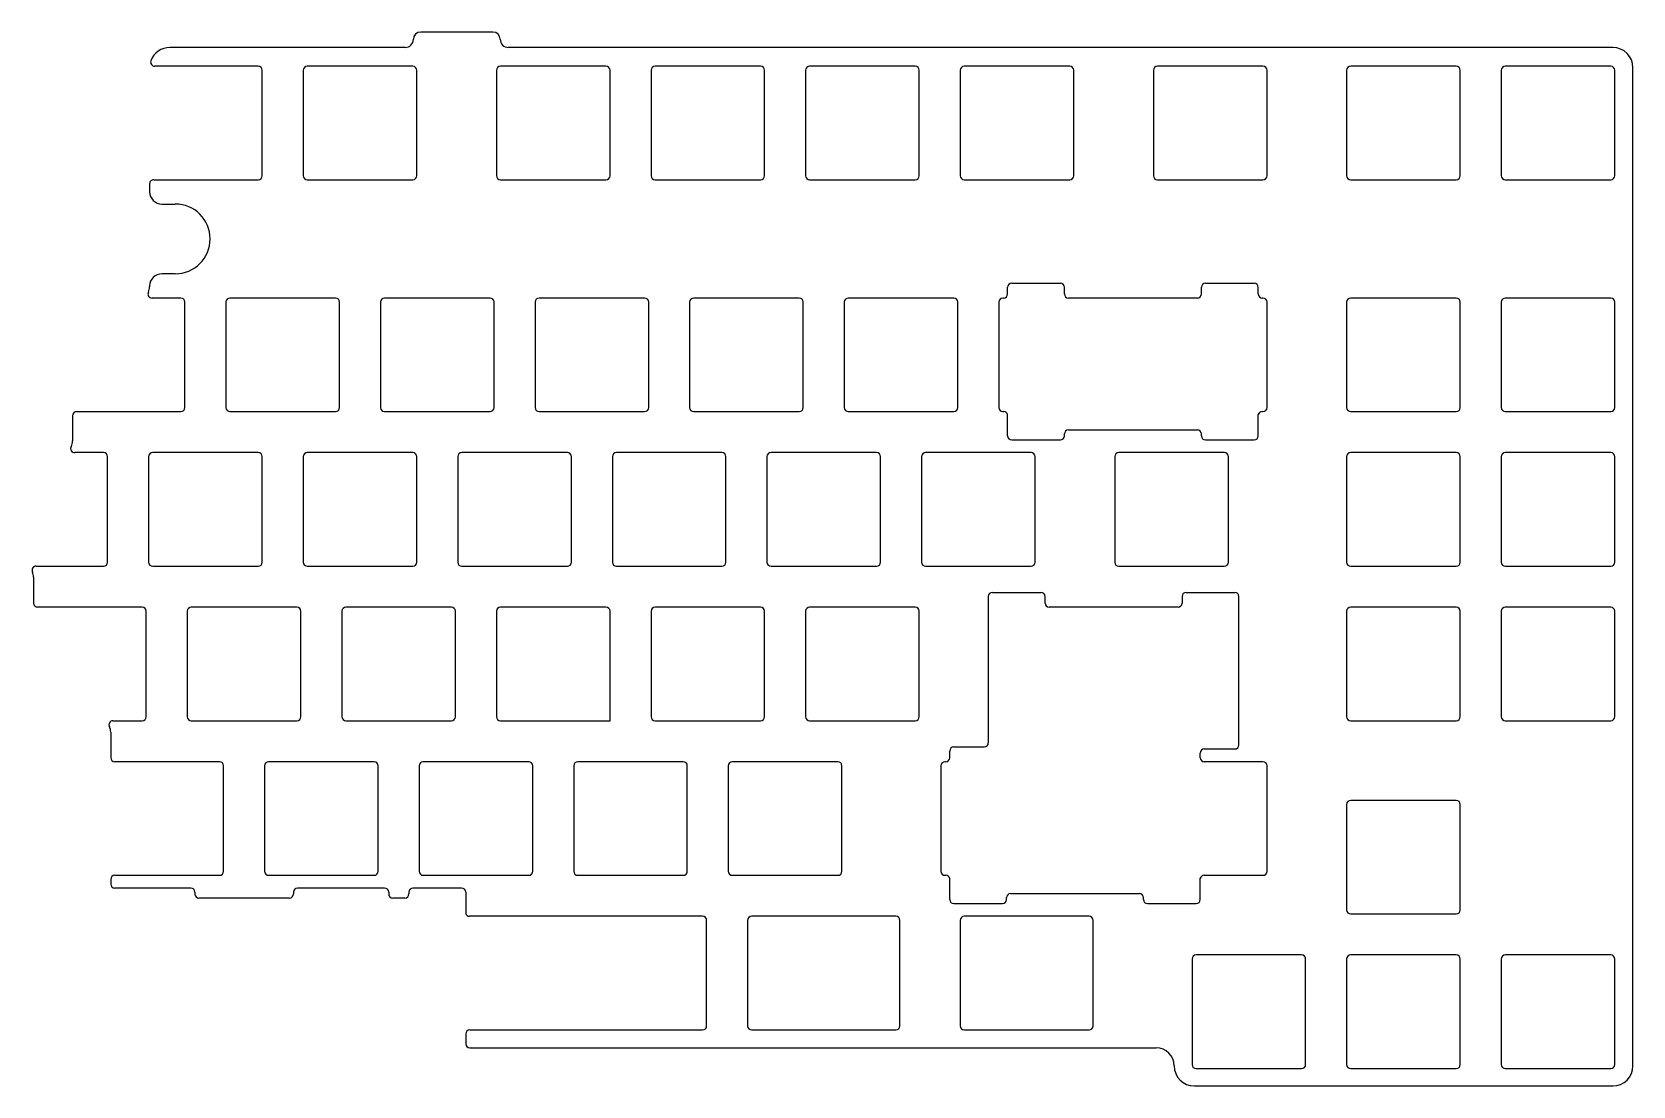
# Model space of a CAD drawing. Header units: millimetres. Extents: x -7 to 190, y -7 to 123.
import ezdxf

# ---------------------------------------------------------------- set-up
doc = ezdxf.new("R2010")
doc.units = ezdxf.units.MM

msp = doc.modelspace()

# ---------------------------------------------------------------- linework, layer by layer
at = {"color": 7, "linetype": 'Continuous', "lineweight": 25}
for p, q in [((49.299995, 122.699995), (40.399995, 122.699995)), ((38.499995, 120.799995), (9.499995, 120.799995)), ((187.299995, 120.799995), (51.199995, 120.799995)), ((20.375, 118.4875), (7.621874, 118.4875)), ((39.425, 118.4875), (26.425, 118.4875)), ((63.2375, 118.4875), (50.2375, 118.4875)), ((82.2875, 118.4875), (69.2875, 118.4875)), ((101.3375, 118.4875), (88.3375, 118.4875)), ((120.3875, 118.4875), (107.3875, 118.4875)), ((144.2, 118.4875), (131.2, 118.4875)), ((168.0125, 118.4875), (155.0125, 118.4875)), ((187.0625, 118.4875), (174.0625, 118.4875)), ((20.875, 104.9875), (20.875, 117.9875)), ((25.925, 117.9875), (25.925, 104.9875)), ((39.925, 104.9875), (39.925, 117.9875)), ((49.7375, 117.9875), (49.7375, 104.9875)), ((63.7375, 104.9875), (63.7375, 117.9875)), ((68.7875, 117.9875), (68.7875, 104.9875)), ((82.7875, 104.9875), (82.7875, 117.9875)), ((87.8375, 117.9875), (87.8375, 104.9875)), ((101.8375, 104.9875), (101.8375, 117.9875)), ((106.8875, 117.9875), (106.8875, 104.9875)), ((120.8875, 104.9875), (120.8875, 117.9875)), ((130.7, 117.9875), (130.7, 104.9875)), ((144.7, 104.9875), (144.7, 117.9875)), ((154.5125, 117.9875), (154.5125, 104.9875)), ((168.5125, 104.9875), (168.5125, 117.9875)), ((173.5625, 117.9875), (173.5625, 104.9875)), ((187.5625, 104.9875), (187.5625, 117.9875)), ((189.8, -4.7), (189.8, 118.3)), ((7.000004, 103.9875), (7.000005, 103.000005)), ((7.500004, 104.4875), (20.375, 104.4875)), ((26.425, 104.4875), (39.425, 104.4875)), ((50.2375, 104.4875), (63.2375, 104.4875)), ((69.2875, 104.4875), (82.2875, 104.4875)), ((88.3375, 104.4875), (101.3375, 104.4875)), ((107.3875, 104.4875), (120.3875, 104.4875)), ((131.2, 104.4875), (144.2, 104.4875)), ((155.0125, 104.4875), (168.0125, 104.4875)), ((174.0625, 104.4875), (187.0625, 104.4875)), ((8.5, 101.5), (10.15, 101.50001)), ((10.15, 92.9), (8.5, 92.9)), ((7, 91.4), (7, 91.3)), ((112.737, 90.4125), (112.737, 91.2338)), ((113.237, 91.7338), (119.237, 91.7338)), ((119.737, 90.4125), (119.737, 91.2338)), ((136.613, 90.4125), (136.613, 91.2338)), ((137.113, 91.7338), (143.113, 91.7338)), ((143.613, 90.4125), (143.613, 91.2338)), ((10.85, 89.9125), (7.292301, 89.9125)), ((11.35, 76.4125), (11.35, 89.4125)), ((16.4, 89.4125), (16.4, 76.4125)), ((29.9, 89.9125), (16.9, 89.9125)), ((30.4, 76.4125), (30.4, 89.4125)), ((35.45, 89.4125), (35.45, 76.4125)), ((48.95, 89.9125), (35.95, 89.9125)), ((49.45, 76.4125), (49.45, 89.4125)), ((54.5, 89.4125), (54.5, 76.4125)), ((68, 89.9125), (55, 89.9125)), ((68.5, 76.4125), (68.5, 89.4125)), ((73.55, 89.4125), (73.55, 76.4125)), ((87.05, 89.9125), (74.05, 89.9125)), ((87.55, 76.4125), (87.55, 89.4125)), ((92.6, 89.4125), (92.6, 76.4125)), ((106.1, 89.9125), (93.1, 89.9125)), ((106.6, 76.4125), (106.6, 89.4125)), ((111.65, 89.4125), (111.65, 76.4125)), ((112.237, 89.9125), (112.15, 89.9125)), ((136.113, 89.9125), (120.237, 89.9125)), ((144.2, 89.9125), (144.113, 89.9125)), ((144.7, 76.4125), (144.7, 89.4125)), ((154.5125, 89.4125), (154.5125, 76.4125)), ((168.0125, 89.9125), (155.0125, 89.9125)), ((168.5125, 76.4125), (168.5125, 89.4125)), ((173.5625, 89.4125), (173.5625, 76.4125)), ((187.0625, 89.9125), (174.0625, 89.9125)), ((187.5625, 76.4125), (187.5625, 89.4125)), ((-2.5, 75.4125), (-2.5, 72.3)), ((-2, 75.9125), (10.85, 75.9125)), ((16.9, 75.9125), (29.9, 75.9125)), ((35.95, 75.9125), (48.95, 75.9125)), ((55, 75.9125), (68, 75.9125)), ((74.05, 75.9125), (87.05, 75.9125)), ((93.1, 75.9125), (106.1, 75.9125)), ((112.15, 75.9125), (112.257204, 75.9125)), ((112.737, 72.9338), (112.737, 75.553198)), ((143.613, 72.9338), (143.613, 75.553198)), ((144.092796, 75.9125), (144.2, 75.9125)), ((155.0125, 75.9125), (168.0125, 75.9125)), ((174.0625, 75.9125), (187.0625, 75.9125)), ((119.737, 72.9338), (119.737, 73.1625)), ((120.237, 73.6625), (136.113, 73.6625)), ((136.613, 72.9338), (136.613, 73.1625)), ((113.237, 72.4338), (119.237, 72.4338)), ((137.113, 72.4338), (143.113, 72.4338)), ((1.325, 70.8625), (-2.233338, 70.8625)), ((1.825, 57.3625), (1.825, 70.3625)), ((6.875, 70.3625), (6.875, 57.3625)), ((20.375, 70.8625), (7.375, 70.8625)), ((20.875, 57.3625), (20.875, 70.3625)), ((25.925, 70.3625), (25.925, 57.3625)), ((39.425, 70.8625), (26.425, 70.8625)), ((39.925, 57.3625), (39.925, 70.3625)), ((44.975, 70.3625), (44.975, 57.3625)), ((58.475, 70.8625), (45.475, 70.8625)), ((58.975, 57.3625), (58.975, 70.3625)), ((64.025, 70.3625), (64.025, 57.3625)), ((77.525, 70.8625), (64.525, 70.8625)), ((78.025, 57.3625), (78.025, 70.3625)), ((83.075, 70.3625), (83.075, 57.3625)), ((96.575, 70.8625), (83.575, 70.8625)), ((97.075, 57.3625), (97.075, 70.3625)), ((102.125, 70.3625), (102.125, 57.3625)), ((115.625, 70.8625), (102.625, 70.8625)), ((116.125, 57.3625), (116.125, 70.3625)), ((125.9375, 70.3625), (125.9375, 57.3625)), ((139.4375, 70.8625), (126.4375, 70.8625)), ((139.9375, 57.3625), (139.9375, 70.3625)), ((154.5125, 70.3625), (154.5125, 57.3625)), ((168.0125, 70.8625), (155.0125, 70.8625)), ((168.5125, 57.3625), (168.5125, 70.3625)), ((173.5625, 70.3625), (173.5625, 57.3625)), ((187.0625, 70.8625), (174.0625, 70.8625)), ((187.5625, 57.3625), (187.5625, 70.3625)), ((-7.3, 55.5), (-7.3, 52.3125)), ((-6.995535, 56.8625), (1.325, 56.8625)), ((7.375, 56.8625), (20.375, 56.8625)), ((26.425, 56.8625), (39.425, 56.8625)), ((45.475, 56.8625), (58.475, 56.8625)), ((64.525, 56.8625), (77.525, 56.8625)), ((83.575, 56.8625), (96.575, 56.8625)), ((102.625, 56.8625), (115.625, 56.8625)), ((126.4375, 56.8625), (139.4375, 56.8625)), ((155.0125, 56.8625), (168.0125, 56.8625)), ((174.0625, 56.8625), (187.0625, 56.8625)), ((110.85575, 53.6338), (116.85575, 53.6338)), ((134.73175, 53.6338), (140.73175, 53.6338)), ((6.0875, 51.8125), (-6.8, 51.8125)), ((6.5875, 38.3125), (6.5875, 51.3125)), ((11.6375, 51.3125), (11.6375, 38.3125)), ((25.1375, 51.8125), (12.1375, 51.8125)), ((25.6375, 38.3125), (25.6375, 51.3125)), ((30.6875, 51.3125), (30.6875, 38.3125)), ((44.1875, 51.8125), (31.1875, 51.8125)), ((44.6875, 38.3125), (44.6875, 51.3125)), ((49.7375, 51.3125), (49.7375, 38.3125)), ((63.2375, 51.8125), (50.2375, 51.8125)), ((63.7375, 37.8125), (63.7375, 51.3125)), ((68.7875, 51.3125), (68.7875, 38.3125)), ((82.2875, 51.8125), (69.2875, 51.8125)), ((82.7875, 38.3125), (82.7875, 51.3125)), ((87.8375, 51.3125), (87.8375, 38.3125)), ((101.3375, 51.8125), (88.3375, 51.8125)), ((101.8375, 38.3125), (101.8375, 51.3125)), ((110.35575, 53.1338), (110.35575, 35.0838)), ((117.35575, 52.3125), (117.35575, 53.1338)), ((133.73175, 51.8125), (117.85575, 51.8125)), ((134.23175, 53.1338), (134.23175, 52.3125)), ((141.23175, 34.8338), (141.23175, 53.1338)), ((154.5125, 51.3125), (154.5125, 38.3125)), ((168.0125, 51.8125), (155.0125, 51.8125)), ((168.5125, 38.3125), (168.5125, 51.3125)), ((173.5625, 51.3125), (173.5625, 38.3125)), ((187.0625, 51.8125), (174.0625, 51.8125)), ((187.5625, 38.3125), (187.5625, 51.3125)), ((2.479703, 37.8125), (6.0875, 37.8125)), ((12.1375, 37.8125), (25.1375, 37.8125)), ((31.1875, 37.8125), (44.1875, 37.8125)), ((50.2375, 37.8125), (63.7375, 37.8125)), ((69.2875, 37.8125), (82.2875, 37.8125)), ((88.3375, 37.8125), (101.3375, 37.8125)), ((155.0125, 37.8125), (168.0125, 37.8125)), ((174.0625, 37.8125), (187.0625, 37.8125)), ((2.2, 36.4), (2.2, 33.2625)), ((105.59325, 33.2625), (105.59325, 34.0838)), ((106.09325, 34.5838), (109.85575, 34.5838)), ((136.46925, 33.2625), (136.46925, 33.8338)), ((136.96925, 34.3338), (140.73175, 34.3338)), ((15.6125, 32.7625), (2.7, 32.7625)), ((16.1125, 19.2625), (16.1125, 32.2625)), ((21.1625, 32.2625), (21.1625, 19.2625)), ((34.6625, 32.7625), (21.6625, 32.7625)), ((35.1625, 19.2625), (35.1625, 32.2625)), ((40.2125, 32.2625), (40.2125, 19.2625)), ((53.7125, 32.7625), (40.7125, 32.7625)), ((54.2125, 19.2625), (54.2125, 32.2625)), ((59.2625, 32.2625), (59.2625, 19.2625)), ((72.7625, 32.7625), (59.7625, 32.7625)), ((73.2625, 19.2625), (73.2625, 32.2625)), ((78.3125, 32.2625), (78.3125, 19.2625)), ((91.8125, 32.7625), (78.8125, 32.7625)), ((92.3125, 19.2625), (92.3125, 32.2625)), ((104.50625, 32.2625), (104.50625, 19.2625)), ((105.09325, 32.7625), (105.00625, 32.7625)), ((144.2, 32.7625), (136.96925, 32.7625)), ((144.7, 19.2625), (144.7, 32.2625)), ((168.0125, 28), (155.0125, 28)), ((154.5125, 27.5), (154.5125, 14.5)), ((168.5125, 14.5), (168.5125, 27.5)), ((2.2, 18.2625), (2.2, 17.6912)), ((2.7, 18.7625), (15.6125, 18.7625)), ((21.6625, 18.7625), (34.6625, 18.7625)), ((40.7125, 18.7625), (53.7125, 18.7625)), ((59.7625, 18.7625), (72.7625, 18.7625)), ((78.8125, 18.7625), (91.8125, 18.7625)), ((105.00625, 18.7625), (105.113454, 18.7625)), ((105.59325, 15.7838), (105.59325, 18.403198)), ((136.46925, 15.7838), (136.46925, 18.403198)), ((136.949046, 18.7625), (144.2, 18.7625)), ((12.08075, 17.1912), (2.7, 17.1912)), ((12.58075, 16.6912), (12.58075, 16.4625)), ((24.226, 15.9625), (13.08075, 15.9625)), ((24.726, 16.6912), (24.726, 16.4625)), ((35.95675, 17.1912), (25.226, 17.1912)), ((36.45675, 16.6912), (36.45675, 16.4625)), ((38.45, 15.9625), (36.95675, 15.9625)), ((38.95, 16.6912), (38.95, 16.4625)), ((45.45, 17.1912), (39.45, 17.1912)), ((45.95, 16.6912), (45.95, 14.071802)), ((112.59325, 15.7838), (112.59325, 16.0125)), ((113.09325, 16.5125), (128.96925, 16.5125)), ((129.46925, 15.7838), (129.46925, 16.0125)), ((106.09325, 15.2838), (112.09325, 15.2838)), ((129.96925, 15.2838), (135.96925, 15.2838)), ((155.0125, 14), (168.0125, 14)), ((75.14375, 13.7125), (46.429796, 13.7125)), ((75.64375, 0.2125), (75.64375, 13.2125)), ((80.69375, 13.2125), (80.69375, 0.2125)), ((98.95625, 13.7125), (81.19375, 13.7125)), ((99.45625, 0.2125), (99.45625, 13.2125)), ((106.8875, 13.2125), (106.8875, 0.2125)), ((122.76875, 13.7125), (107.3875, 13.7125)), ((123.26875, 0.2125), (123.26875, 13.2125)), ((135.4625, 8.45), (135.4625, -4.55)), ((148.9625, 8.95), (135.9625, 8.95)), ((149.4625, -4.55), (149.4625, 8.45)), ((154.5125, 8.45), (154.5125, -4.55)), ((168.0125, 8.95), (155.0125, 8.95)), ((168.5125, -4.55), (168.5125, 8.45)), ((173.5625, 8.45), (173.5625, -4.55)), ((187.0625, 8.95), (174.0625, 8.95)), ((187.5625, -4.55), (187.5625, 8.45)), ((45.95, -0.7875), (45.95, -2)), ((46.45, -0.2875), (75.14375, -0.2875)), ((81.19375, -0.2875), (98.95625, -0.2875)), ((107.3875, -0.2875), (122.76875, -0.2875)), ((46.45, -2.5), (131.05, -2.5)), ((135.9625, -5.05), (148.9625, -5.05)), ((155.0125, -5.05), (168.0125, -5.05)), ((174.0625, -5.05), (187.0625, -5.05)), ((135.75, -7.2), (187.3, -7.2))]:
    msp.add_line(p, q, dxfattribs=at)
for centre, radius, start, end in [((40.399995, 121.799995), 0.9, 90, 180), ((49.299995, 121.799995), 0.9, 0, 90), ((9.499995, 118.299995), 2.5, 90, 159.89433768), ((38.499995, 121.799995), 1, 270, 0), ((51.199995, 121.799995), 1, 180, 270), ((187.3, 118.299995), 2.5, 0.00011459, 90.00011459), ((7.621874, 118.9875), 0.5, 159.89433768, 270), ((20.375, 117.9875), 0.5, 0, 90), ((26.425, 117.9875), 0.5, 90, 180), ((39.425, 117.9875), 0.5, 0, 90), ((50.2375, 117.9875), 0.5, 90, 180), ((63.2375, 117.9875), 0.5, 0, 90), ((69.2875, 117.9875), 0.5, 90, 180), ((82.2875, 117.9875), 0.5, 0, 90), ((88.3375, 117.9875), 0.5, 90, 180), ((101.3375, 117.9875), 0.5, 0, 90), ((107.3875, 117.9875), 0.5, 90, 180), ((120.3875, 117.9875), 0.5, 360, 90), ((131.2, 117.9875), 0.5, 90, 180), ((144.2, 117.9875), 0.5, 360, 90), ((155.0125, 117.9875), 0.5, 90, 180), ((168.0125, 117.9875), 0.5, 360, 90), ((174.0625, 117.9875), 0.5, 90, 180), ((187.0625, 117.9875), 0.5, 360, 90), ((20.375, 104.9875), 0.5, 270, 0), ((26.425, 104.9875), 0.5, 180, 270), ((39.425, 104.9875), 0.5, 270, 0), ((50.2375, 104.9875), 0.5, 180, 270), ((63.2375, 104.9875), 0.5, 270, 0), ((69.2875, 104.9875), 0.5, 180, 270), ((82.2875, 104.9875), 0.5, 270, 0), ((88.3375, 104.9875), 0.5, 180, 270), ((101.3375, 104.9875), 0.5, 270, 0), ((107.3875, 104.9875), 0.5, 180, 270), ((120.3875, 104.9875), 0.5, 270, 360), ((131.2, 104.9875), 0.5, 180, 270), ((144.2, 104.9875), 0.5, 270, 0), ((155.0125, 104.9875), 0.5, 180, 270), ((168.0125, 104.9875), 0.5, 270, 360), ((174.0625, 104.9875), 0.5, 180, 270), ((187.0625, 104.9875), 0.5, 270, 360), ((7.500004, 103.9875), 0.5, 90, 180.00003745), ((8.5, 102.999995), 1.499995, 179.99961803, 270), ((10.15, 97.200005), 4.300005, 270, 90), ((8.5, 91.4), 1.5, 90, 180), ((5.5, 91.3), 1.5, 333.65660817, 0), ((113.237, 91.2338), 0.5, 90, 180), ((119.237, 91.2338), 0.5, 0, 90), ((137.113, 91.2338), 0.5, 90, 180), ((143.113, 91.2338), 0.5, 360, 90), ((7.292301, 90.4125), 0.5, 153.65660817, 270), ((10.85, 89.4125), 0.5, 0, 90), ((16.9, 89.4125), 0.5, 90, 180), ((29.9, 89.4125), 0.5, 0, 90), ((35.95, 89.4125), 0.5, 90, 180), ((48.95, 89.4125), 0.5, 0, 90), ((55, 89.4125), 0.5, 90, 180), ((68, 89.4125), 0.5, 0, 90), ((74.05, 89.4125), 0.5, 90, 180), ((87.05, 89.4125), 0.5, 0, 90), ((93.1, 89.4125), 0.5, 90, 180), ((106.1, 89.4125), 0.5, 0, 90), ((112.15, 89.4125), 0.5, 90, 180), ((112.237, 90.4125), 0.5, 270, 0), ((120.237, 90.4125), 0.5, 180, 270), ((136.113, 90.4125), 0.5, 270, 0), ((144.113, 90.4125), 0.5, 180, 270), ((144.2, 89.4125), 0.5, 0, 90), ((155.0125, 89.4125), 0.5, 90, 180), ((168.0125, 89.4125), 0.5, 360, 90), ((174.0625, 89.4125), 0.5, 90, 180), ((187.0625, 89.4125), 0.5, 360, 90), ((-2, 75.4125), 0.5, 90, 180), ((10.85, 76.4125), 0.5, 270, 0), ((16.9, 76.4125), 0.5, 180, 270), ((29.9, 76.4125), 0.5, 270, 360), ((35.95, 76.4125), 0.5, 180, 270), ((48.95, 76.4125), 0.5, 270, 0), ((55, 76.4125), 0.5, 180, 270), ((68, 76.4125), 0.5, 270, 0), ((74.05, 76.4125), 0.5, 180, 270), ((87.05, 76.4125), 0.5, 270, 360), ((93.1, 76.4125), 0.5, 180, 270), ((106.1, 76.4125), 0.5, 270, 360), ((112.15, 76.4125), 0.5, 180, 270), ((112.257204, 75.4125), 0.5, 16.34352726, 90), ((144.092796, 75.4125), 0.5, 90, 163.65647274), ((144.2, 76.4125), 0.5, 270, 360), ((155.0125, 76.4125), 0.5, 180, 270), ((168.0125, 76.4125), 0.5, 270, 360), ((174.0625, 76.4125), 0.5, 180, 270), ((187.0625, 76.4125), 0.5, 270, 360), ((120.237, 73.1625), 0.5, 90, 180), ((136.113, 73.1625), 0.5, 0, 90), ((-2.233338, 71.3625), 0.5, 152.04681312, 270), ((-4, 72.3), 1.5, 332.04681312, 0), ((113.237, 72.9338), 0.5, 180, 270), ((119.237, 72.9338), 0.5, 270, 0), ((137.113, 72.9338), 0.5, 180, 270), ((143.113, 72.9338), 0.5, 270, 0), ((1.325, 70.3625), 0.5, 0, 90), ((7.375, 70.3625), 0.5, 90, 180), ((20.375, 70.3625), 0.5, 0, 90), ((26.425, 70.3625), 0.5, 90, 180), ((39.425, 70.3625), 0.5, 0, 90), ((45.475, 70.3625), 0.5, 90, 180), ((58.475, 70.3625), 0.5, 360, 90), ((64.525, 70.3625), 0.5, 90, 180), ((77.525, 70.3625), 0.5, 360, 90), ((83.575, 70.3625), 0.5, 90, 180), ((96.575, 70.3625), 0.5, 0, 90), ((102.625, 70.3625), 0.5, 90, 180), ((115.625, 70.3625), 0.5, 0, 90), ((126.4375, 70.3625), 0.5, 90, 180), ((139.4375, 70.3625), 0.5, 360, 90), ((155.0125, 70.3625), 0.5, 90, 180), ((168.0125, 70.3625), 0.5, 0, 90), ((174.0625, 70.3625), 0.5, 90, 180), ((187.0625, 70.3625), 0.5, 360, 90), ((1.325, 57.3625), 0.5, 270, 0), ((7.375, 57.3625), 0.5, 180, 270), ((20.375, 57.3625), 0.5, 270, 0), ((26.425, 57.3625), 0.5, 180, 270), ((39.425, 57.3625), 0.5, 270, 0), ((45.475, 57.3625), 0.5, 180, 270), ((58.475, 57.3625), 0.5, 270, 360), ((64.525, 57.3625), 0.5, 180, 270), ((77.525, 57.3625), 0.5, 270, 360), ((83.575, 57.3625), 0.5, 180, 270), ((96.575, 57.3625), 0.5, 270, 0), ((102.625, 57.3625), 0.5, 180, 270), ((115.625, 57.3625), 0.5, 270, 0), ((126.4375, 57.3625), 0.5, 180, 270), ((139.4375, 57.3625), 0.5, 270, 0), ((155.0125, 57.3625), 0.5, 180, 270), ((168.0125, 57.3625), 0.5, 270, 0), ((174.0625, 57.3625), 0.5, 180, 270), ((187.0625, 57.3625), 0.5, 270, 0), ((-6.995535, 56.3625), 0.5, 90, 205.54691447), ((-8.8, 55.5), 1.5, 0, 25.54691447), ((110.85575, 53.1338), 0.5, 90, 180), ((116.85575, 53.1338), 0.5, 0, 90), ((134.73175, 53.1338), 0.5, 90, 180), ((140.73175, 53.1338), 0.5, 0, 90), ((-6.8, 52.3125), 0.5, 180, 270), ((6.0875, 51.3125), 0.5, 0, 90), ((12.1375, 51.3125), 0.5, 90, 180), ((25.1375, 51.3125), 0.5, 0, 90), ((31.1875, 51.3125), 0.5, 90, 180), ((44.1875, 51.3125), 0.5, 0, 90), ((50.2375, 51.3125), 0.5, 90, 180), ((63.2375, 51.3125), 0.5, 360, 90), ((69.2875, 51.3125), 0.5, 90, 180), ((82.2875, 51.3125), 0.5, 360, 90), ((88.3375, 51.3125), 0.5, 90, 180), ((101.3375, 51.3125), 0.5, 0, 90), ((117.85575, 52.3125), 0.5, 180, 270), ((133.73175, 52.3125), 0.5, 270, 360), ((155.0125, 51.3125), 0.5, 90, 180), ((168.0125, 51.3125), 0.5, 0, 90), ((174.0625, 51.3125), 0.5, 90, 180), ((187.0625, 51.3125), 0.5, 0, 90), ((2.479703, 37.3125), 0.5, 90, 207.14539031), ((6.0875, 38.3125), 0.5, 270, 0), ((12.1375, 38.3125), 0.5, 180, 270), ((25.1375, 38.3125), 0.5, 270, 0), ((31.1875, 38.3125), 0.5, 180, 270), ((44.1875, 38.3125), 0.5, 270, 0), ((50.2375, 38.3125), 0.5, 180, 270), ((69.2875, 38.3125), 0.5, 180, 270), ((82.2875, 38.3125), 0.5, 270, 360), ((88.3375, 38.3125), 0.5, 180, 270), ((101.3375, 38.3125), 0.5, 270, 0), ((155.0125, 38.3125), 0.5, 180, 270), ((168.0125, 38.3125), 0.5, 270, 0), ((174.0625, 38.3125), 0.5, 180, 270), ((187.0625, 38.3125), 0.5, 270, 0), ((0.7, 36.4), 1.5, 0, 27.14539031), ((106.09325, 34.0838), 0.5, 90, 180), ((109.85575, 35.0838), 0.5, 270, 0), ((136.96925, 33.8338), 0.5, 90, 180), ((140.73175, 34.8338), 0.5, 270, 360), ((2.7, 33.2625), 0.5, 180, 270), ((15.6125, 32.2625), 0.5, 0, 90), ((21.6625, 32.2625), 0.5, 90, 180), ((34.6625, 32.2625), 0.5, 360, 90), ((40.7125, 32.2625), 0.5, 90, 180), ((53.7125, 32.2625), 0.5, 360, 90), ((59.7625, 32.2625), 0.5, 90, 180), ((72.7625, 32.2625), 0.5, 0, 90), ((78.8125, 32.2625), 0.5, 90, 180), ((91.8125, 32.2625), 0.5, 0, 90), ((105.00625, 32.2625), 0.5, 90, 180), ((105.09325, 33.2625), 0.5, 270, 0), ((136.96925, 33.2625), 0.5, 180, 270), ((144.2, 32.2625), 0.5, 0, 90), ((155.0125, 27.5), 0.5, 90, 180), ((168.0125, 27.5), 0.5, 0, 90), ((2.7, 18.2625), 0.5, 90, 180), ((15.6125, 19.2625), 0.5, 270, 0), ((21.6625, 19.2625), 0.5, 180, 270), ((34.6625, 19.2625), 0.5, 270, 360), ((40.7125, 19.2625), 0.5, 180, 270), ((53.7125, 19.2625), 0.5, 270, 360), ((59.7625, 19.2625), 0.5, 180, 270), ((72.7625, 19.2625), 0.5, 270, 360), ((78.8125, 19.2625), 0.5, 180, 270), ((91.8125, 19.2625), 0.5, 270, 360), ((105.00625, 19.2625), 0.5, 180, 270), ((105.113454, 18.2625), 0.5, 16.34352726, 90), ((136.949046, 18.2625), 0.5, 90, 163.65647274), ((144.2, 19.2625), 0.5, 270, 0), ((2.7, 17.6912), 0.5, 180, 270), ((12.08075, 16.6912), 0.5, 0, 90), ((13.08075, 16.4625), 0.5, 180, 270), ((24.226, 16.4625), 0.5, 270, 0), ((25.226, 16.6912), 0.5, 90, 180), ((35.95675, 16.6912), 0.5, 0, 90), ((36.95675, 16.4625), 0.5, 180, 270), ((38.45, 16.4625), 0.5, 270, 0), ((39.45, 16.6912), 0.5, 90, 180), ((45.45, 16.6912), 0.5, 0, 90), ((106.09325, 15.7838), 0.5, 180, 270), ((112.09325, 15.7838), 0.5, 270, 0), ((113.09325, 16.0125), 0.5, 90, 180), ((128.96925, 16.0125), 0.5, 0, 90), ((129.96925, 15.7838), 0.5, 180, 270), ((135.96925, 15.7838), 0.5, 270, 360), ((46.429796, 14.2125), 0.5, 196.34352726, 270), ((155.0125, 14.5), 0.5, 180, 270), ((168.0125, 14.5), 0.5, 270, 360), ((75.14375, 13.2125), 0.5, 0, 90), ((81.19375, 13.2125), 0.5, 90, 180), ((98.95625, 13.2125), 0.5, 0, 90), ((107.3875, 13.2125), 0.5, 90, 180), ((122.76875, 13.2125), 0.5, 0, 90), ((135.9625, 8.45), 0.5, 90, 180), ((148.9625, 8.45), 0.5, 0, 90), ((155.0125, 8.45), 0.5, 90, 180), ((168.0125, 8.45), 0.5, 0, 90), ((174.0625, 8.45), 0.5, 90, 180), ((187.0625, 8.45), 0.5, 0, 90), ((75.14375, 0.2125), 0.5, 270, 0), ((81.19375, 0.2125), 0.5, 180, 270), ((98.95625, 0.2125), 0.5, 270, 0), ((107.3875, 0.2125), 0.5, 180, 270), ((122.76875, 0.2125), 0.5, 270, 360), ((46.45, -0.7875), 0.5, 90, 180), ((46.45, -2), 0.5, 180, 270), ((131.05, -4.7), 2.2, 0, 90), ((135.75, -4.7), 2.5, 180, 270), ((135.9625, -4.55), 0.5, 180, 270), ((148.9625, -4.55), 0.5, 270, 0), ((155.0125, -4.55), 0.5, 180, 270), ((168.0125, -4.55), 0.5, 270, 0), ((174.0625, -4.55), 0.5, 180, 270), ((187.0625, -4.55), 0.5, 270, 0), ((187.3, -4.7), 2.5, 270, 0)]:
    msp.add_arc(centre, radius, start, end, dxfattribs=at)

doc.saveas('drawing.dxf')
